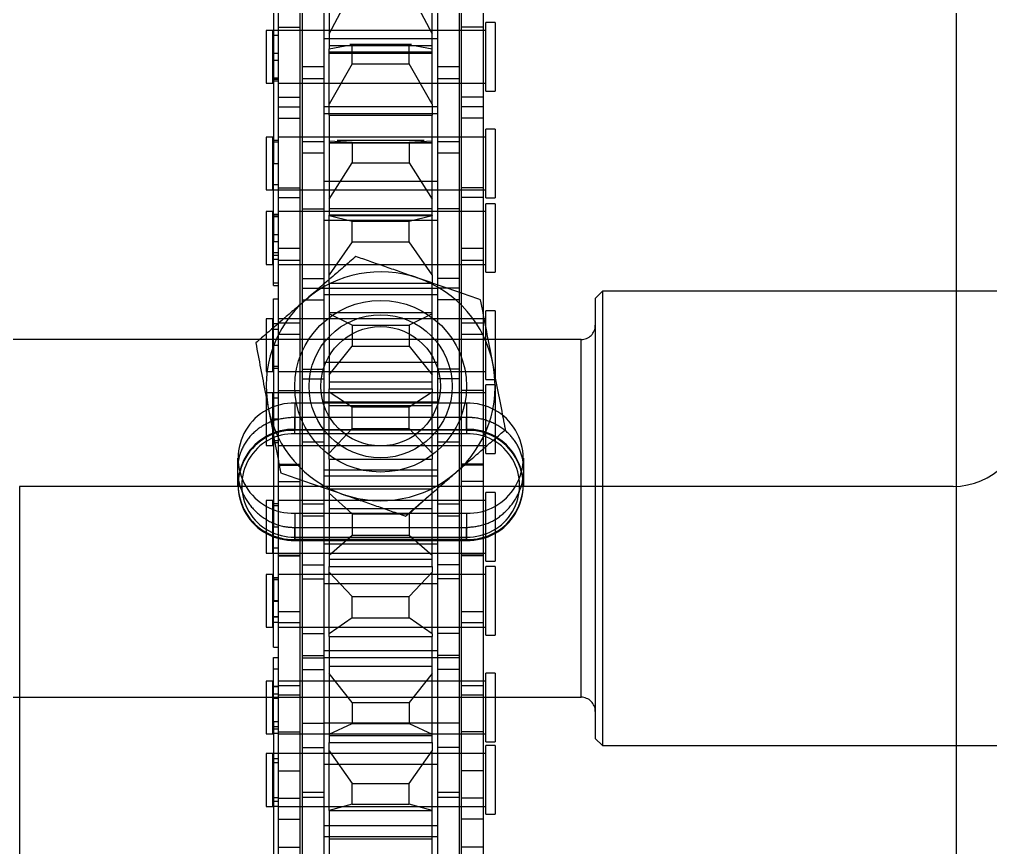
# Model space of a CAD drawing. Header units: metres. Extents: x 0 to 63075, y 0 to 44550.
# Drawn here: x 13904.2 to 13972.1, y 26929.5 to 26987.4 of the extents above; entities that cross this region are included whole.
import ezdxf

# ---------------------------------------------------------------- set-up
doc = ezdxf.new("R2010")
doc.units = ezdxf.units.M
doc.header["$LTSCALE"] = 75
doc.linetypes.add('HIDDEN2', pattern=[4.7625, 3.175, -1.5875])
for name, color, linetype in [('SDM', 7, 'Continuous'), ('SL4', 4, 'Continuous'), ('ST1', 7, 'HIDDEN2')]:
    doc.layers.add(name, color=color, linetype=linetype)

# ---------------------------------------------------------------- blocks, each defined once
blk = doc.blocks.new('A$Cb6dca9d5')
at = {"layer": 'SL4'}
for p, q in [((123.235, 215.006), (123.235, 1004.763)), ((128, 228.638), (123.235, 228.638)), ((57.76, 215), (57.76, 59.76)), ((123, 215), (57.76, 215))]:
    blk.add_line(p, q, dxfattribs=at)
blk.add_arc((123, 220), 5, 270, 0, dxfattribs=at)
at = {"layer": 'ST1'}
for p, q in [((75.843, 256.197), (75.843, 247.102)), ((77.363, 256.197), (77.363, 247.102)), ((88.637, 256.197), (88.637, 247.102)), ((90.157, 256.197), (90.157, 247.102)), ((77.515, 253.452), (77.515, 244.357)), ((79.035, 253.452), (79.035, 244.357)), ((86.965, 253.452), (86.965, 244.357)), ((88.485, 253.452), (88.485, 244.357)), ((79.4, 251.801), (79.4, 245.595)), ((86.6, 245.595), (86.6, 251.801)), ((75.511, 250.277), (75.511, 237.577)), ((79.4, 246.648), (81, 249.656)), ((85, 249.656), (86.6, 246.648)), ((75.843, 247.102), (77.363, 247.102)), ((75.843, 247.102), (75.843, 240.752)), ((77.363, 247.102), (77.363, 240.752)), ((90.157, 247.102), (88.637, 247.102)), ((88.637, 247.102), (88.637, 240.752)), ((90.157, 247.102), (90.157, 240.752)), ((90.341, 242.635), (90.341, 247.432)), ((91, 247.432), (90.341, 247.432)), ((91, 247.432), (91, 242.635)), ((75, 246.879), (75, 243.189)), ((75.474, 246.879), (75, 246.879)), ((75.474, 246.874), (75.474, 246.879)), ((75.474, 243.189), (75.474, 246.874)), ((75.843, 246.51), (75.474, 246.51)), ((77.363, 246.879), (75.511, 246.879)), ((90.341, 246.879), (75.843, 246.879)), ((79.035, 246.879), (77.515, 246.879)), ((86.965, 246.879), (79.035, 246.879)), ((88.485, 246.879), (86.965, 246.879)), ((90.157, 246.879), (88.637, 246.879)), ((79.035, 246.317), (86.965, 246.317)), ((79.4, 245.821), (86.6, 245.821)), ((79.4, 245.595), (80.51, 245.791)), ((85.146, 245.88), (80.854, 245.88)), ((80.854, 245.852), (81, 245.877)), ((81, 244.53), (81, 245.877)), ((81, 245.877), (85, 245.877)), ((85, 244.53), (85, 245.877)), ((85, 245.877), (85.146, 245.852)), ((85.49, 245.791), (86.6, 245.595)), ((75.511, 245.278), (75.843, 245.278)), ((79.4, 241.713), (79.4, 245.595)), ((79.4, 245.372), (86.6, 245.372)), ((79.4, 245.297), (86.6, 245.297)), ((86.6, 241.713), (86.6, 245.595)), ((75.511, 244.79), (75.843, 244.79)), ((77.515, 244.357), (77.515, 243.497)), ((77.515, 244.357), (79.035, 244.357)), ((79.035, 244.357), (79.035, 243.497)), ((81, 244.53), (79.4, 241.713)), ((81, 244.53), (85, 244.53)), ((86.6, 241.713), (85, 244.53)), ((86.965, 244.357), (86.965, 243.497)), ((86.965, 244.357), (88.485, 244.357)), ((88.485, 244.357), (88.485, 243.497)), ((75, 243.189), (75.474, 243.189)), ((75.474, 243.558), (75.843, 243.558)), ((75.511, 243.479), (75.843, 243.479)), ((75.511, 243.358), (75.843, 243.358)), ((75.843, 243.189), (77.363, 243.189)), ((75.843, 243.189), (90.341, 243.189)), ((77.515, 243.497), (77.515, 234.402)), ((79.035, 243.497), (77.515, 243.497)), ((77.515, 243.189), (79.035, 243.189)), ((79.035, 243.497), (79.035, 234.402)), ((79.035, 243.189), (86.965, 243.189)), ((86.965, 243.497), (86.965, 234.402)), ((88.485, 243.497), (86.965, 243.497)), ((86.965, 243.189), (88.485, 243.189)), ((88.485, 243.497), (88.485, 234.402)), ((88.637, 243.189), (90.157, 243.189)), ((90.341, 242.635), (91, 242.635)), ((75.843, 242.209), (77.363, 242.209)), ((79.4, 240.952), (79.4, 241.713)), ((86.6, 241.713), (86.6, 240.952)), ((90.157, 242.209), (88.637, 242.209)), ((75.843, 241.523), (77.363, 241.523)), ((86.965, 241.537), (79.035, 241.537)), ((79.035, 241.074), (86.965, 241.074)), ((79.4, 240.952), (86.6, 240.952)), ((79.4, 240.952), (79.4, 233.95)), ((86.6, 233.95), (86.6, 240.952)), ((90.157, 241.523), (88.637, 241.523)), ((75.843, 240.752), (77.363, 240.752)), ((75.843, 240.752), (75.843, 231.657)), ((77.363, 240.752), (77.363, 231.657)), ((90.157, 240.752), (88.637, 240.752)), ((88.637, 240.752), (88.637, 231.657)), ((90.157, 240.752), (90.157, 231.657)), ((90.341, 235.179), (90.341, 239.976)), ((91, 239.976), (90.341, 239.976)), ((91, 239.976), (91, 235.179)), ((75, 239.422), (75, 235.732)), ((75.474, 239.422), (75, 239.422)), ((75.474, 235.732), (75.474, 239.422)), ((75.843, 239.053), (75.474, 239.053)), ((75.511, 239.196), (75.843, 239.196)), ((77.363, 239.422), (75.843, 239.422)), ((90.341, 239.422), (75.843, 239.422)), ((79.035, 239.422), (77.515, 239.422)), ((77.515, 239.114), (79.035, 239.114)), ((86.965, 239.422), (79.035, 239.422)), ((81, 239.037), (79.4, 239.139)), ((79.4, 239.032), (86.6, 239.032)), ((79.4, 239.015), (86.6, 239.015)), ((86.036, 239.182), (79.964, 239.182)), ((81, 239.037), (85, 239.037)), ((81, 239.037), (81, 237.63)), ((86.6, 239.139), (85, 239.037)), ((85, 239.037), (85, 237.63)), ((88.485, 239.422), (86.965, 239.422)), ((86.965, 239.114), (88.485, 239.114)), ((90.157, 239.422), (88.637, 239.422)), ((79.035, 238.284), (77.515, 238.284)), ((88.485, 238.284), (86.965, 238.284)), ((75.511, 237.577), (75.843, 237.577)), ((75.511, 234.025), (75.511, 237.577)), ((79.4, 235.085), (81, 237.63)), ((81, 237.63), (85, 237.63)), ((85, 237.63), (86.6, 235.085)), ((86.965, 236.324), (79.035, 236.324)), ((75, 235.732), (75.474, 235.732)), ((75.474, 236.101), (75.843, 236.101)), ((75.511, 235.732), (77.363, 235.732)), ((75.843, 235.874), (77.363, 235.874)), ((75.843, 235.732), (90.341, 235.732)), ((77.515, 235.732), (79.035, 235.732)), ((79.035, 235.732), (86.965, 235.732)), ((86.965, 235.732), (88.485, 235.732)), ((90.157, 235.874), (88.637, 235.874)), ((88.637, 235.732), (90.157, 235.732)), ((75.843, 235.188), (77.363, 235.188)), ((90.157, 235.188), (88.637, 235.188)), ((90.341, 235.179), (91, 235.179)), ((75, 234.209), (75, 230.519)), ((75.474, 234.209), (75, 234.209)), ((75.474, 234.204), (75.474, 234.209)), ((75.474, 230.519), (75.474, 234.204)), ((77.363, 234.209), (75.843, 234.209)), ((90.341, 234.209), (75.843, 234.209)), ((77.515, 234.402), (79.035, 234.402)), ((77.515, 234.402), (77.515, 228.052)), ((79.035, 234.209), (77.515, 234.209)), ((79.035, 234.402), (79.035, 228.052)), ((86.965, 234.209), (79.035, 234.209)), ((79.4, 234.416), (86.6, 234.416)), ((88.485, 234.402), (86.965, 234.402)), ((86.965, 234.402), (86.965, 228.052)), ((88.485, 234.209), (86.965, 234.209)), ((88.485, 234.402), (88.485, 228.052)), ((90.157, 234.209), (88.637, 234.209)), ((90.341, 229.965), (90.341, 234.762)), ((91, 234.762), (90.341, 234.762)), ((91, 234.762), (91, 229.965)), ((75.843, 233.84), (75.474, 233.84)), ((75.511, 234.04), (75.511, 232.12)), ((75.511, 234.04), (75.843, 234.04)), ((75.511, 234.025), (75.843, 234.025)), ((75.511, 233.918), (75.843, 233.918)), ((79.035, 233.617), (86.965, 233.617)), ((79.4, 233.948), (79.4, 233.95)), ((86.6, 233.95), (79.4, 233.95)), ((79.4, 233.948), (81, 233.549)), ((79.4, 229.79), (79.4, 233.948)), ((79.4, 233.932), (86.6, 233.932)), ((81, 232.105), (81, 233.549)), ((81, 233.549), (85, 233.549)), ((85, 233.549), (86.6, 233.948)), ((85, 232.105), (85, 233.549)), ((86.6, 233.95), (86.6, 233.948)), ((86.6, 229.79), (86.6, 233.948)), ((75.511, 232.607), (75.843, 232.607)), ((75.511, 232.12), (75.843, 232.12)), ((75.511, 229.039), (75.511, 232.12)), ((81, 232.105), (79.4, 229.79)), ((81, 232.105), (85, 232.105)), ((86.6, 229.79), (85, 232.105)), ((75.843, 231.657), (75.843, 230.797)), ((75.843, 231.657), (77.363, 231.657)), ((77.363, 231.657), (77.363, 230.797)), ((88.637, 231.657), (88.637, 230.797)), ((88.637, 231.657), (90.157, 231.657)), ((90.157, 231.657), (90.157, 230.797)), ((75.474, 230.888), (75.843, 230.888)), ((75.511, 231.361), (75.843, 231.361)), ((75.511, 231.158), (75.843, 231.158)), ((75.843, 230.797), (75.843, 221.701)), ((77.363, 230.797), (75.843, 230.797)), ((77.363, 230.797), (77.363, 221.701)), ((88.637, 230.797), (88.637, 221.701)), ((90.157, 230.797), (88.637, 230.797)), ((90.157, 230.797), (90.157, 221.701)), ((75, 230.519), (75.474, 230.519)), ((75.843, 230.519), (77.363, 230.519)), ((75.843, 230.519), (90.341, 230.519)), ((77.515, 230.519), (79.035, 230.519)), ((79.035, 230.519), (86.965, 230.519)), ((86.965, 230.519), (88.485, 230.519)), ((88.637, 230.519), (90.157, 230.519)), ((77.515, 229.539), (79.035, 229.539)), ((79.4, 229.197), (79.4, 229.79)), ((86.6, 229.79), (86.6, 229.197)), ((88.485, 229.539), (86.965, 229.539)), ((90.341, 229.965), (91, 229.965)), ((75.511, 229.242), (75.843, 229.242)), ((75.511, 229.039), (75.843, 229.039)), ((77.515, 228.853), (79.035, 228.853)), ((86.965, 228.837), (79.035, 228.837)), ((79.4, 229.197), (86.6, 229.197)), ((79.4, 229.197), (79.4, 221.811)), ((86.6, 221.811), (86.6, 229.197)), ((88.485, 228.853), (86.965, 228.853)), ((75.511, 228.108), (75.843, 228.108)), ((75.511, 224.877), (75.511, 228.108)), ((75.511, 228.108), (75.843, 228.108)), ((75.511, 228.108), (75.511, 228.108)), ((77.515, 228.052), (79.035, 228.052)), ((77.515, 228.052), (77.515, 218.957)), ((79.035, 228.404), (86.965, 228.404)), ((79.035, 228.052), (79.035, 218.957)), ((88.485, 228.052), (86.965, 228.052)), ((86.965, 228.052), (86.965, 218.957)), ((88.485, 228.052), (88.485, 218.957)), ((98.5, 228.638), (98, 228.138)), ((98, 228.138), (98, 197.388)), ((98.5, 228.638), (98.5, 196.888)), ((123.235, 228.638), (98.5, 228.638)), ((75, 226.722), (75, 223.032)), ((75.474, 226.722), (75, 226.722)), ((75.474, 223.032), (75.474, 226.722)), ((77.363, 226.722), (75.843, 226.722)), ((90.341, 226.722), (75.843, 226.722)), ((79.035, 226.722), (77.515, 226.722)), ((86.965, 226.722), (79.035, 226.722)), ((79.4, 227.162), (86.6, 227.162)), ((81, 226.282), (79.4, 227.06)), ((86.6, 227.06), (85, 226.282)), ((88.485, 226.722), (86.965, 226.722)), ((90.157, 226.722), (88.637, 226.722)), ((90.341, 222.479), (90.341, 227.276)), ((91, 227.276), (90.341, 227.276)), ((91, 227.276), (91, 222.479)), ((75.843, 226.353), (75.474, 226.353)), ((75.511, 225.985), (75.843, 225.985)), ((75.511, 225.984), (75.843, 225.984)), ((75.843, 226.444), (77.363, 226.444)), ((81, 226.282), (81, 224.804)), ((81, 226.282), (85, 226.282)), ((85, 226.282), (85, 224.804)), ((88.637, 226.444), (90.157, 226.444)), ((77.363, 225.614), (75.843, 225.614)), ((90.157, 225.614), (88.637, 225.614)), ((97, 225.263), (5.435, 225.263)), ((75.511, 224.878), (75.843, 224.878)), ((75.511, 224.877), (75.843, 224.877)), ((75.511, 224.877), (75.511, 212.177)), ((86.6, 225.263), (79.4, 225.263)), ((79.4, 222.805), (81, 224.804)), ((81, 224.804), (85, 224.804)), ((85, 224.804), (86.6, 222.805)), ((97, 200.265), (97, 225.236)), ((75.474, 223.401), (75.843, 223.401)), ((75.511, 223.258), (75.843, 223.258)), ((75.511, 223.258), (75.843, 223.258)), ((86.965, 223.654), (79.035, 223.654)), ((75, 223.032), (75.474, 223.032)), ((75.843, 223.246), (75.511, 223.246)), ((75.843, 223.032), (77.363, 223.032)), ((75.843, 223.032), (90.341, 223.032)), ((77.515, 223.204), (79.035, 223.204)), ((77.515, 223.032), (79.035, 223.032)), ((79.035, 223.032), (86.965, 223.032)), ((88.485, 223.204), (86.965, 223.204)), ((86.965, 223.032), (88.485, 223.032)), ((88.637, 223.032), (90.157, 223.032)), ((77.515, 222.518), (79.035, 222.518)), ((79.4, 222.316), (86.6, 222.316)), ((88.485, 222.518), (86.965, 222.518)), ((90.341, 222.479), (91, 222.479)), ((90.341, 217.295), (90.341, 222.092)), ((91, 222.092), (90.341, 222.092)), ((91, 222.092), (91, 217.295)), ((75, 221.539), (75, 217.849)), ((75.474, 221.539), (75, 221.539)), ((75.474, 217.849), (75.474, 221.539)), ((77.363, 221.539), (75.511, 221.539)), ((75.843, 221.703), (77.363, 221.703)), ((75.843, 221.701), (77.363, 221.701)), ((75.843, 221.701), (75.843, 215.351)), ((90.341, 221.539), (75.843, 221.539)), ((77.363, 221.701), (77.363, 215.351)), ((79.035, 221.539), (77.515, 221.539)), ((86.965, 221.539), (79.035, 221.539)), ((79.4, 221.811), (86.6, 221.811)), ((79.4, 221.62), (79.4, 221.811)), ((79.4, 221.62), (81, 220.552)), ((79.4, 217.319), (79.4, 221.62)), ((85, 220.552), (86.6, 221.62)), ((86.6, 221.811), (86.6, 221.62)), ((86.6, 217.319), (86.6, 221.62)), ((88.485, 221.539), (86.965, 221.539)), ((90.157, 221.703), (88.637, 221.703)), ((90.157, 221.701), (88.637, 221.701)), ((88.637, 221.701), (88.637, 215.351)), ((90.157, 221.539), (88.637, 221.539)), ((90.157, 221.701), (90.157, 215.351)), ((75.843, 221.17), (75.474, 221.17)), ((89, 220.821), (77, 220.821)), ((77, 220.821), (77, 218.92)), ((79.035, 220.917), (86.965, 220.917)), ((86.6, 220.844), (79.4, 220.844)), ((86.6, 220.834), (79.4, 220.834)), ((79.4, 220.662), (86.6, 220.662)), ((81, 219.059), (81, 220.552)), ((81, 220.552), (85, 220.552)), ((85, 219.059), (85, 220.552)), ((89, 220.821), (89, 218.92)), ((75.511, 219.714), (75.843, 219.714)), ((75.511, 219.673), (75.843, 219.673)), ((89, 219.828), (77, 219.828)), ((77, 218.988), (77, 219.828)), ((86.6, 219.828), (79.4, 219.828)), ((89, 218.988), (89, 219.828)), ((77, 218.988), (89, 218.988)), ((77, 218.68), (77, 218.988)), ((89, 218.92), (77, 218.92)), ((89, 218.68), (77, 218.68)), ((77.515, 218.957), (77.515, 218.097)), ((77.515, 218.957), (79.035, 218.957)), ((79.035, 218.957), (79.035, 218.097)), ((81, 219.059), (79.4, 217.319)), ((81, 219.059), (85, 219.059)), ((86.6, 217.319), (85, 219.059)), ((86.965, 218.957), (86.965, 218.097)), ((86.965, 218.957), (88.485, 218.957)), ((88.485, 218.957), (88.485, 218.097)), ((89, 218.988), (89, 218.68)), ((75, 217.849), (75.474, 217.849)), ((75.474, 218.218), (75.843, 218.218)), ((75.511, 218.08), (75.843, 218.08)), ((75.511, 218.069), (75.843, 218.069)), ((75.843, 217.849), (77.363, 217.849)), ((75.843, 217.849), (90.341, 217.849)), ((77.515, 218.097), (77.515, 208.529)), ((79.035, 218.097), (77.515, 218.097)), ((77.515, 217.849), (79.035, 217.849)), ((79.035, 218.097), (79.035, 208.529)), ((79.035, 217.849), (86.965, 217.849)), ((86.965, 218.097), (86.965, 208.529)), ((88.485, 218.097), (86.965, 218.097)), ((86.965, 217.849), (88.485, 217.849)), ((88.485, 218.097), (88.485, 208.529)), ((88.637, 217.849), (90.157, 217.849)), ((79.4, 216.914), (79.4, 217.319)), ((86.6, 217.319), (86.6, 216.914)), ((90.341, 217.295), (91, 217.295)), ((73, 216.971), (73, 215.07)), ((75.843, 216.548), (77.363, 216.548)), ((75.843, 216.489), (77.363, 216.489)), ((79.4, 216.914), (86.6, 216.914)), ((79.4, 216.914), (79.4, 209.399)), ((86.6, 209.399), (86.6, 216.914)), ((90.157, 216.548), (88.637, 216.548)), ((90.157, 216.489), (88.637, 216.489)), ((93, 215.07), (93, 216.971)), ((73, 216.157), (73, 215.138)), ((86.965, 216.137), (79.035, 216.137)), ((93, 215.138), (93, 216.157)), ((75.843, 215.353), (77.363, 215.353)), ((75.843, 215.351), (77.363, 215.351)), ((75.843, 215.351), (75.843, 206.257)), ((77.363, 215.351), (77.363, 206.257)), ((79.035, 215.734), (86.965, 215.734)), ((90.157, 215.353), (88.637, 215.353)), ((90.157, 215.351), (88.637, 215.351)), ((88.637, 215.351), (88.637, 206.257)), ((90.157, 215.351), (90.157, 206.257)), ((79.4, 214.828), (86.6, 214.828)), ((81, 213.092), (79.4, 214.522)), ((86.6, 214.522), (85, 213.092)), ((90.341, 209.779), (90.341, 214.576)), ((91, 214.576), (90.341, 214.576)), ((91, 214.576), (91, 209.779)), ((123.235, 4.763), (123.235, 215.006)), ((75, 214.022), (75, 210.332)), ((75.474, 214.022), (75, 214.022)), ((75.474, 210.332), (75.474, 214.022)), ((75.511, 213.797), (75.843, 213.797)), ((75.511, 213.796), (75.843, 213.796)), ((77.363, 214.022), (75.843, 214.022)), ((90.341, 214.022), (75.843, 214.022)), ((79.035, 214.022), (77.515, 214.022)), ((77.515, 213.774), (79.035, 213.774)), ((86.965, 214.022), (79.035, 214.022)), ((88.485, 214.022), (86.965, 214.022)), ((86.965, 213.774), (88.485, 213.774)), ((90.157, 214.022), (88.637, 214.022)), ((75.843, 213.653), (75.474, 213.653)), ((77, 213.121), (89, 213.121)), ((77, 213.121), (77, 211.221)), ((86.6, 213.443), (79.4, 213.443)), ((79.4, 213.135), (86.6, 213.135)), ((81, 213.092), (81, 211.592)), ((81, 213.092), (85, 213.092)), ((85, 213.092), (85, 211.592)), ((89, 213.121), (89, 211.221)), ((79.035, 212.914), (77.515, 212.914)), ((88.485, 212.914), (86.965, 212.914)), ((75.511, 212.178), (75.843, 212.178)), ((75.511, 212.177), (75.843, 212.177)), ((75.511, 208.625), (75.511, 212.177)), ((77, 212.128), (89, 212.128)), ((77, 211.289), (77, 212.128)), ((79.4, 212.128), (86.6, 212.128)), ((89, 211.289), (89, 212.128)), ((77, 211.461), (77, 211.28)), ((77, 211.461), (89, 211.461)), ((89, 211.289), (77, 211.289)), ((77, 211.279), (89, 211.279)), ((77, 211.221), (89, 211.221)), ((79.4, 210.202), (81, 211.592)), ((81, 211.592), (85, 211.592)), ((85, 211.592), (86.6, 210.202)), ((89, 211.461), (89, 211.28)), ((75.474, 210.701), (75.843, 210.701)), ((86.965, 210.954), (79.035, 210.954)), ((75, 210.332), (75.474, 210.332)), ((75.511, 210.332), (77.363, 210.332)), ((75.843, 210.332), (90.341, 210.332)), ((75.843, 210.198), (77.363, 210.198)), ((75.843, 210.14), (77.363, 210.14)), ((77.515, 210.332), (79.035, 210.332)), ((79.035, 210.332), (86.965, 210.332)), ((79.4, 209.908), (86.6, 209.908)), ((86.965, 210.332), (88.485, 210.332)), ((88.637, 210.332), (90.157, 210.332)), ((90.157, 210.198), (88.637, 210.198)), ((90.157, 210.14), (88.637, 210.14)), ((90.341, 209.779), (91, 209.779)), ((77.515, 209.507), (79.035, 209.507)), ((79.4, 209.399), (86.6, 209.399)), ((79.4, 209.007), (79.4, 209.399)), ((79.4, 209.007), (81, 207.305)), ((79.4, 204.702), (79.4, 209.007)), ((85, 207.305), (86.6, 209.007)), ((86.6, 209.399), (86.6, 209.007)), ((86.6, 204.702), (86.6, 209.007)), ((88.485, 209.507), (86.965, 209.507)), ((90.341, 204.595), (90.341, 209.392)), ((91, 209.392), (90.341, 209.392)), ((91, 209.392), (91, 204.595)), ((75, 208.839), (75, 205.149)), ((75.474, 208.839), (75, 208.839)), ((75.474, 205.149), (75.474, 208.839)), ((75.843, 208.47), (75.474, 208.47)), ((75.511, 208.625), (75.843, 208.625)), ((75.511, 208.618), (75.511, 206.973)), ((75.511, 208.618), (75.843, 208.618)), ((75.511, 208.608), (75.843, 208.608)), ((77.363, 208.839), (75.843, 208.839)), ((90.341, 208.839), (75.843, 208.839)), ((79.035, 208.839), (77.515, 208.839)), ((77.515, 208.529), (79.035, 208.529)), ((77.515, 208.529), (77.515, 202.209)), ((86.965, 208.839), (79.035, 208.839)), ((79.035, 208.529), (79.035, 202.209)), ((88.485, 208.839), (86.965, 208.839)), ((88.485, 208.529), (86.965, 208.529)), ((86.965, 208.529), (86.965, 202.209)), ((88.485, 208.529), (88.485, 202.209)), ((90.157, 208.839), (88.637, 208.839)), ((79.035, 208.217), (86.965, 208.217)), ((75.511, 207.015), (75.843, 207.015)), ((75.511, 206.973), (75.843, 206.973)), ((75.511, 203.754), (75.511, 206.973)), ((81, 205.81), (81, 207.305)), ((81, 207.305), (85, 207.305)), ((85, 205.81), (85, 207.305)), ((75.511, 205.895), (75.843, 205.895)), ((75.511, 205.878), (75.843, 205.878)), ((75.843, 206.257), (75.843, 205.518)), ((75.843, 206.257), (77.363, 206.257)), ((77.363, 206.257), (77.363, 205.458)), ((81, 205.81), (79.4, 204.702)), ((81, 205.81), (85, 205.81)), ((86.6, 204.702), (85, 205.81)), ((88.637, 206.257), (88.637, 205.458)), ((88.637, 206.257), (90.157, 206.257)), ((90.157, 206.257), (90.157, 205.458)), ((75, 205.149), (75.474, 205.149)), ((75.474, 205.518), (75.843, 205.518)), ((75.843, 205.458), (75.843, 195.116)), ((77.363, 205.458), (75.843, 205.458)), ((75.843, 205.149), (77.363, 205.149)), ((75.843, 205.149), (90.341, 205.149)), ((77.363, 205.458), (77.363, 195.116)), ((77.515, 205.149), (79.035, 205.149)), ((79.035, 205.149), (86.965, 205.149)), ((86.965, 205.149), (88.485, 205.149)), ((88.637, 205.458), (88.637, 195.116)), ((90.157, 205.458), (88.637, 205.458)), ((88.637, 205.149), (90.157, 205.149)), ((90.157, 205.458), (90.157, 195.116)), ((77.515, 204.717), (79.035, 204.717)), ((79.4, 204.497), (79.4, 204.702)), ((79.4, 204.497), (86.6, 204.497)), ((79.4, 204.497), (79.4, 197.096)), ((86.6, 204.702), (86.6, 204.497)), ((86.6, 197.096), (86.6, 204.497)), ((88.485, 204.717), (86.965, 204.717)), ((90.341, 204.595), (91, 204.595)), ((75.511, 203.772), (75.843, 203.772)), ((75.511, 203.754), (75.843, 203.754)), ((75.511, 203.05), (75.843, 203.05)), ((75.511, 202.241), (75.511, 203.05)), ((77.515, 203.187), (79.035, 203.187)), ((77.515, 203.014), (79.035, 203.014)), ((86.965, 203.498), (79.035, 203.498)), ((79.035, 203.034), (86.965, 203.034)), ((88.485, 203.187), (86.965, 203.187)), ((88.485, 203.014), (86.965, 203.014)), ((75.511, 202.241), (75.843, 202.241)), ((75.511, 198.565), (75.511, 202.241)), ((79.4, 202.428), (86.6, 202.428)), ((77.515, 202.209), (79.035, 202.209)), ((77.515, 202.209), (77.515, 193.618)), ((79.035, 202.209), (79.035, 193.618)), ((81, 199.891), (79.4, 201.927)), ((86.6, 201.927), (85, 199.891)), ((88.485, 202.209), (86.965, 202.209)), ((86.965, 202.209), (86.965, 193.618)), ((88.485, 202.209), (88.485, 193.618)), ((90.341, 201.845), (90.341, 201.937)), ((91, 201.937), (90.341, 201.937)), ((90.341, 197.14), (90.341, 201.845)), ((91, 201.937), (91, 197.14)), ((75, 201.383), (75, 197.693)), ((75.474, 201.383), (75, 201.383)), ((75.474, 197.693), (75.474, 201.383)), ((75.843, 201.014), (75.474, 201.014)), ((75.511, 201.007), (75.843, 201.007)), ((77.363, 201.383), (75.843, 201.383)), ((90.341, 201.383), (75.843, 201.383)), ((75.843, 201.074), (77.363, 201.074)), ((79.035, 201.383), (77.515, 201.383)), ((86.965, 201.383), (79.035, 201.383)), ((88.485, 201.383), (86.965, 201.383)), ((90.157, 201.383), (88.637, 201.383)), ((88.637, 201.074), (90.157, 201.074)), ((5.435, 200.263), (97, 200.263)), ((75.511, 200.511), (75.843, 200.511)), ((75.511, 200.199), (75.843, 200.199)), ((77.363, 200.4), (75.843, 200.4)), ((79.4, 200.263), (86.6, 200.263)), ((90.157, 200.4), (88.637, 200.4)), ((81, 199.891), (81, 198.417)), ((81, 199.891), (85, 199.891)), ((85, 199.891), (85, 198.417)), ((75.511, 198.565), (75.843, 198.565)), ((75.511, 198.565), (75.511, 186.351)), ((75.511, 198.224), (75.843, 198.224)), ((77.515, 198.46), (79.035, 198.46)), ((86.965, 198.44), (79.035, 198.44)), ((79.4, 197.681), (81, 198.417)), ((81, 198.417), (85, 198.417)), ((85, 198.417), (86.6, 197.681)), ((88.485, 198.46), (86.965, 198.46)), ((75, 197.693), (75.474, 197.693)), ((75.474, 198.062), (75.843, 198.062)), ((75.843, 198.032), (75.511, 198.032)), ((75.511, 197.739), (75.843, 197.739)), ((75.843, 197.854), (77.363, 197.854)), ((75.843, 197.693), (77.363, 197.693)), ((75.843, 197.693), (90.341, 197.693)), ((77.515, 197.693), (79.035, 197.693)), ((79.035, 197.693), (86.965, 197.693)), ((79.4, 197.592), (86.6, 197.592)), ((86.965, 197.693), (88.485, 197.693)), ((90.157, 197.854), (88.637, 197.854)), ((88.637, 197.693), (90.157, 197.693)), ((79.4, 197.096), (86.6, 197.096)), ((79.4, 196.515), (79.4, 197.096)), ((86.6, 197.096), (86.6, 196.515)), ((90.341, 197.14), (91, 197.14)), ((90.341, 192.081), (90.341, 196.878)), ((91, 196.878), (90.341, 196.878)), ((91, 196.878), (91, 192.227)), ((98, 197.388), (98.5, 196.888)), ((98.5, 196.888), (287.5, 196.888)), ((75, 196.325), (75, 192.747)), ((75.474, 196.325), (75, 196.325)), ((75.474, 192.635), (75.474, 196.325)), ((77.363, 196.325), (75.511, 196.325)), ((90.341, 196.325), (75.843, 196.325)), ((77.515, 196.757), (79.035, 196.757)), ((79.035, 196.325), (77.515, 196.325)), ((86.965, 196.325), (79.035, 196.325)), ((79.4, 196.515), (81, 194.233)), ((79.4, 192.343), (79.4, 196.515)), ((85, 194.233), (86.6, 196.515)), ((86.6, 192.343), (86.6, 196.515)), ((88.485, 196.757), (86.965, 196.757)), ((88.485, 196.325), (86.965, 196.325)), ((90.157, 196.325), (88.637, 196.325)), ((75.843, 195.956), (75.474, 195.956)), ((75.511, 195.7), (75.843, 195.7)), ((79.035, 195.578), (86.965, 195.578)), ((75.843, 195.116), (77.363, 195.116)), ((75.843, 195.116), (75.843, 189.009)), ((77.363, 195.116), (77.363, 189.009)), ((90.157, 195.116), (88.637, 195.116)), ((88.637, 195.116), (88.637, 189.009)), ((90.157, 195.116), (90.157, 189.009)), ((81, 192.785), (81, 194.233)), ((81, 194.233), (85, 194.233)), ((85, 192.785), (85, 194.233)), ((77.515, 193.618), (77.515, 193.244)), ((77.515, 193.618), (79.035, 193.618)), ((79.035, 193.618), (79.035, 193.244)), ((86.965, 193.618), (86.965, 193.244)), ((86.965, 193.618), (88.485, 193.618)), ((88.485, 193.618), (88.485, 193.244)), ((75, 192.747), (75, 192.635)), ((75.474, 193.004), (75.843, 193.004)), ((75.511, 193.263), (75.843, 193.263)), ((75.511, 193.259), (75.843, 193.259)), ((75.843, 193.215), (77.363, 193.215)), ((77.515, 193.244), (77.515, 182.27)), ((79.035, 193.244), (77.515, 193.244)), ((79.035, 193.244), (79.035, 182.27)), ((81, 192.785), (79.4, 192.343)), ((81, 192.785), (85, 192.785)), ((86.6, 192.343), (85, 192.785)), ((86.965, 193.244), (86.965, 182.27)), ((88.485, 193.244), (86.965, 193.244)), ((88.485, 193.244), (88.485, 182.27)), ((90.157, 193.215), (88.637, 193.215)), ((75, 192.635), (75.474, 192.635)), ((75.511, 192.655), (75.843, 192.655)), ((75.843, 192.635), (77.363, 192.635)), ((75.843, 192.635), (90.341, 192.635)), ((77.515, 192.635), (79.035, 192.635)), ((79.035, 192.635), (86.965, 192.635)), ((79.4, 192.346), (86.6, 192.346)), ((79.4, 192.337), (79.4, 192.343)), ((79.4, 192.337), (79.4, 185.296)), ((79.4, 192.337), (86.6, 192.337)), ((86.6, 192.343), (86.6, 192.337)), ((86.6, 185.296), (86.6, 192.337)), ((86.965, 192.635), (88.485, 192.635)), ((88.637, 192.635), (90.157, 192.635)), ((90.341, 192.081), (91, 192.081)), ((91, 192.227), (91, 192.081)), ((75.843, 191.747), (77.363, 191.747)), ((90.157, 191.747), (88.637, 191.747)), ((86.965, 191.284), (79.035, 191.284)), ((79.035, 190.52), (86.965, 190.52)), ((79.4, 190.36), (86.6, 190.36)), ((75.843, 189.781), (77.363, 189.781)), ((90.157, 189.781), (88.637, 189.781))]:
    blk.add_line(p, q, dxfattribs=at)
for radius in [6, 5, 4.172]:
    blk.add_circle((83, 222), radius, dxfattribs=at)
for centre, radius, start, end in [((83, 222), 8, 70.86263, 130.86263), ((83, 222), 8, 10.86263, 70.86263), ((83, 222), 8, 130.86263, 190.86263), ((97, 226.263), 1, 270, 0), ((83, 222), 8, 310.86263, 10.86263), ((76.893, 216.971), 3.851, 88.40899, 271.59101), ((89.107, 216.971), 3.851, 268.40899, 91.59101), ((83, 222), 8, 190.86263, 250.86263), ((76.893, 215.138), 3.851, 88.40899, 271.59101), ((76.893, 215.07), 3.851, 88.40899, 271.59101), ((76.9, 215.07), 3.611, 88.40899, 271.59101), ((89.107, 215.138), 3.851, 268.40899, 91.59101), ((89.107, 215.07), 3.851, 268.40899, 91.59101), ((89.1, 215.07), 3.611, 268.40899, 91.59101), ((83, 222), 8, 250.86263, 310.86263), ((97, 199.263), 1, 0, 90)]:
    blk.add_arc(centre, radius, start, end, dxfattribs=at)
for points, knots in [([(81.259, 231.072), (80.692, 230.581), (79.547, 229.591), (78.363, 228.567), (77.766, 228.05)], [0, 0, 0, 0, 0.495458, 1, 1, 1, 1]), ([(85.623, 229.558), (85.519, 229.594), (84.736, 229.866), (83.259, 230.378), (81.93, 230.839), (81.259, 231.072)], [0, 0, 0, 0, 0.070086, 0.530782, 1, 1, 1, 1]), ([(89.986, 228.044), (89.278, 228.29), (87.847, 228.786), (86.369, 229.299), (85.623, 229.558)], [0, 0, 0, 0, 0.495458, 1, 1, 1, 1]), ([(77.766, 228.05), (77.683, 227.979), (77.056, 227.436), (75.874, 226.413), (74.81, 225.493), (74.273, 225.028)], [0, 0, 0, 0, 0.070086, 0.530782, 1, 1, 1, 1]), ([(90.857, 223.508), (90.794, 223.837), (90.499, 225.371), (90.212, 226.868), (89.986, 228.044)], [0, 0, 0, 0, 0.214378, 1, 1, 1, 1]), ([(74.273, 225.028), (74.499, 223.853), (74.786, 222.356), (75.08, 220.821), (75.143, 220.492)], [0, 0, 0, 0, 0.785622, 1, 1, 1, 1]), ([(91.727, 218.972), (91.674, 219.25), (91.39, 220.726), (91.096, 222.262), (90.857, 223.508)], [0, 0, 0, 0, 0.188696, 1, 1, 1, 1]), ([(75.143, 220.492), (75.382, 219.247), (75.677, 217.711), (75.96, 216.235), (76.014, 215.956)], [0, 0, 0, 0, 0.811304, 1, 1, 1, 1]), ([(77, 219.828), (76.563, 219.791), (75.69, 219.719), (74.52, 219.148), (73.599, 218.271), (73.046, 217.11), (72.943, 215.816), (73.276, 214.552), (73.996, 213.43), (75.056, 212.569), (76.131, 212.171), (76.794, 212.138), (77, 212.128)], [0, 0, 0, 0, 0.103572, 0.207012, 0.313844, 0.42317, 0.52894, 0.630914, 0.734208, 0.842002, 0.951055, 1, 1, 1, 1]), ([(89, 212.128), (89.437, 212.173), (90.31, 212.261), (91.48, 212.941), (92.401, 213.941), (92.954, 215.194), (93.057, 216.507), (92.724, 217.713), (92.004, 218.725), (90.944, 219.463), (89.869, 219.792), (89.206, 219.819), (89, 219.828)], [0, 0, 0, 0, 0.103572, 0.207012, 0.313844, 0.42317, 0.52894, 0.630914, 0.734208, 0.842002, 0.951055, 1, 1, 1, 1]), ([(88.234, 215.95), (88.317, 216.021), (88.944, 216.564), (90.126, 217.587), (91.19, 218.507), (91.727, 218.972)], [0, 0, 0, 0, 0.070086, 0.530782, 1, 1, 1, 1]), ([(76.014, 215.956), (76.722, 215.71), (78.153, 215.214), (79.631, 214.701), (80.377, 214.442)], [0, 0, 0, 0, 0.495458, 1, 1, 1, 1]), ([(84.741, 212.928), (85.308, 213.419), (86.453, 214.409), (87.637, 215.433), (88.234, 215.95)], [0, 0, 0, 0, 0.495458, 1, 1, 1, 1]), ([(80.377, 214.442), (80.481, 214.406), (81.264, 214.134), (82.741, 213.622), (84.07, 213.161), (84.741, 212.928)], [0, 0, 0, 0, 0.070086, 0.530782, 1, 1, 1, 1])]:
    blk.add_open_spline(points, degree=3, knots=knots, dxfattribs=at)

msp = doc.modelspace()

# ---------------------------------------------------------------- block references
at = {"layer": 'SDM'}
msp.add_blockref('A$Cb6dca9d5', (13846.469, 26739.769), dxfattribs=at)

doc.saveas('drawing.dxf')
